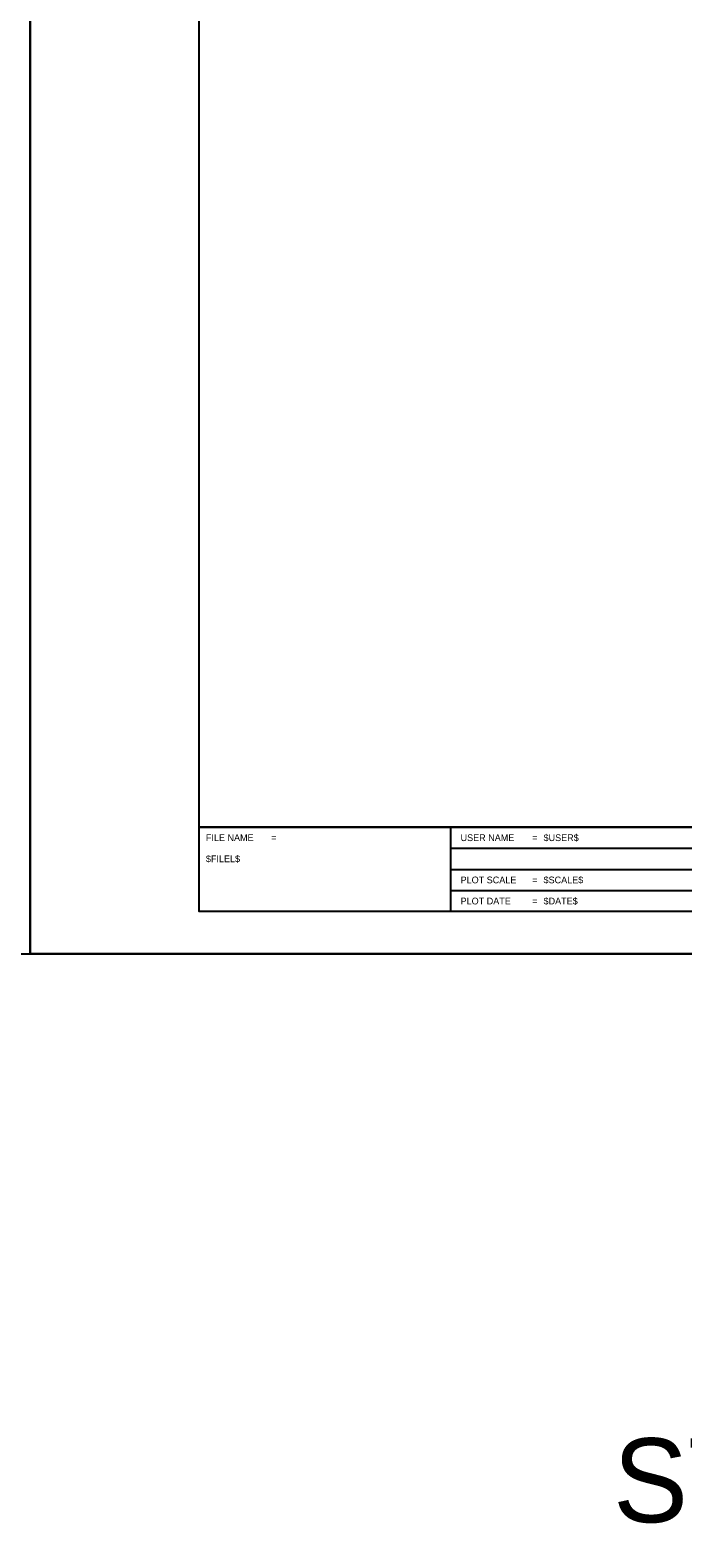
# Model space of a CAD drawing. Extents: x 2040619 to 2057619, y 1636030 to 1638453.
# Drawn here: x 2055919 to 2056305, y 1636116 to 1637008 of the extents above; entities that cross this region are included whole.
import ezdxf

# ---------------------------------------------------------------- set-up
doc = ezdxf.new("R2010")
doc.units = 0
for name, color, linetype in [('Sheets_50 Reference Boundary', 7, 'Continuous'), ('Sheets_General Details', 7, 'Continuous'), ('Sheets_Printer Plotting Border', 7, 'Continuous')]:
    doc.layers.add(name, color=color, linetype=linetype)

msp = doc.modelspace()

# ---------------------------------------------------------------- linework, layer by layer
at = {"layer": 'Sheets_50 Reference Boundary'}
msp.add_lwpolyline([(2056018.79, 1637536.71), (2057593.79, 1637536.71), (2057593.79, 1636536.72), (2056018.79, 1636536.72)], close=True, dxfattribs=at)
at = {"layer": 'Sheets_General Details'}
for p, q in [((2056018.79, 1636536.72), (2057593.79, 1636536.72)), ((2056167.51, 1636536.72), (2056167.51, 1636486.72)), ((2056167.51, 1636524.22), (2056627.51, 1636524.22)), ((2056167.51, 1636511.72), (2056627.51, 1636511.72)), ((2056167.51, 1636499.22), (2056627.51, 1636499.22)), ((2057618.79, 1636461.72), (2055918.79, 1636461.72))]:
    msp.add_line(p, q, dxfattribs=at)
msp.add_lwpolyline([(2056018.79, 1637536.72), (2057593.79, 1637536.72), (2057593.79, 1636486.72), (2056018.79, 1636486.72)], close=True, dxfattribs=at)
at = {"layer": 'Sheets_Printer Plotting Border'}
for points in [[(2054218.79, 1636461.72), (2055918.79, 1636461.72), (2055918.79, 1637561.72), (2054218.79, 1637561.72)], [(2055918.79, 1636461.72), (2057618.79, 1636461.72), (2057618.79, 1637561.72), (2055918.79, 1637561.72)]]:
    msp.add_lwpolyline(points, close=True, dxfattribs=at)

# ---------------------------------------------------------------- texts
at = {"layer": 'Sheets_General Details'}
for s, p in [('FILE NAME', (2056022.79, 1636528.47)), ('=', (2056061.41, 1636528.47)), ('USER NAME', (2056173.51, 1636528.47)), ('=', (2056215.89, 1636528.47)), ('$USER$', (2056222.62, 1636528.47)), ('$FILEL$', (2056022.79, 1636515.97)), ('PLOT SCALE', (2056173.51, 1636503.47)), ('=', (2056215.89, 1636503.47)), ('$SCALE$', (2056222.62, 1636503.47)), ('PLOT DATE', (2056173.51, 1636490.97)), ('=', (2056215.89, 1636490.97)), ('$DATE$', (2056222.62, 1636490.97))]:
    msp.add_text(s, height=4, rotation=360, dxfattribs=at).set_placement(p)
msp.add_text('STRAIGHT WALL - LV 41,  CO 41', height=49.68, dxfattribs=at).set_placement((2056263.78, 1636125.27))

doc.saveas('drawing.dxf')
